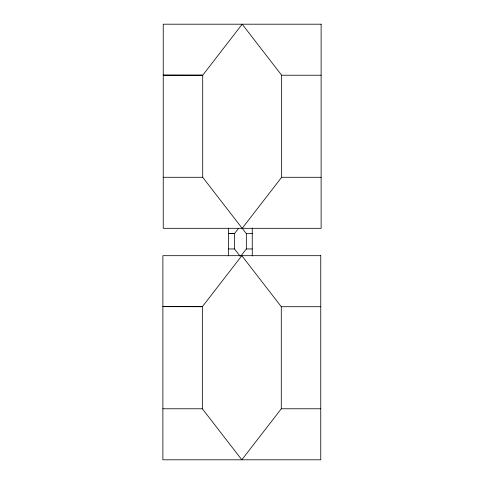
<?xml version="1.0" encoding="UTF-8"?>
<svg xmlns="http://www.w3.org/2000/svg" width="484" height="484" viewBox="0 0 484 484"><rect width="100%" height="100%" fill="white"/><g stroke="black" fill="none" stroke-linecap="round" stroke-linejoin="round"><path stroke-width="0.73" d="M239.961 256.018L234.498 248.951L234.498 233.645L238.594 228.345M281.652 177.283L242.181 228.315L202.711 177.283L202.711 75.159L163.241 75.159L202.711 75.226L242.181 24.2L281.652 75.226L281.652 177.283L321.122 177.283M240.869 256.018L246.338 248.951L246.338 233.645L242.236 228.345M281.289 408.774L241.819 459.8L202.348 408.774L202.348 306.644L162.878 306.644L202.348 306.717L241.819 255.685L281.289 306.717L281.289 408.774L320.759 408.774M281.652 75.226L321.122 75.226M163.241 177.283L202.711 177.283M234.498 233.633L228.575 233.633L234.498 233.645M246.338 233.645L252.255 233.645M228.575 248.951L234.498 248.951M246.338 248.951L252.255 248.951M281.289 306.717L320.759 306.717M162.878 408.774L202.348 408.774M252.255 228.079L252.255 255.915M228.575 228.079L228.575 255.915M321.122 24.2L163.241 24.2L163.241 228.315L321.122 228.315L321.122 24.2M320.759 255.685L162.878 255.685L162.878 459.8L320.759 459.8L320.759 255.685"/></g></svg>
